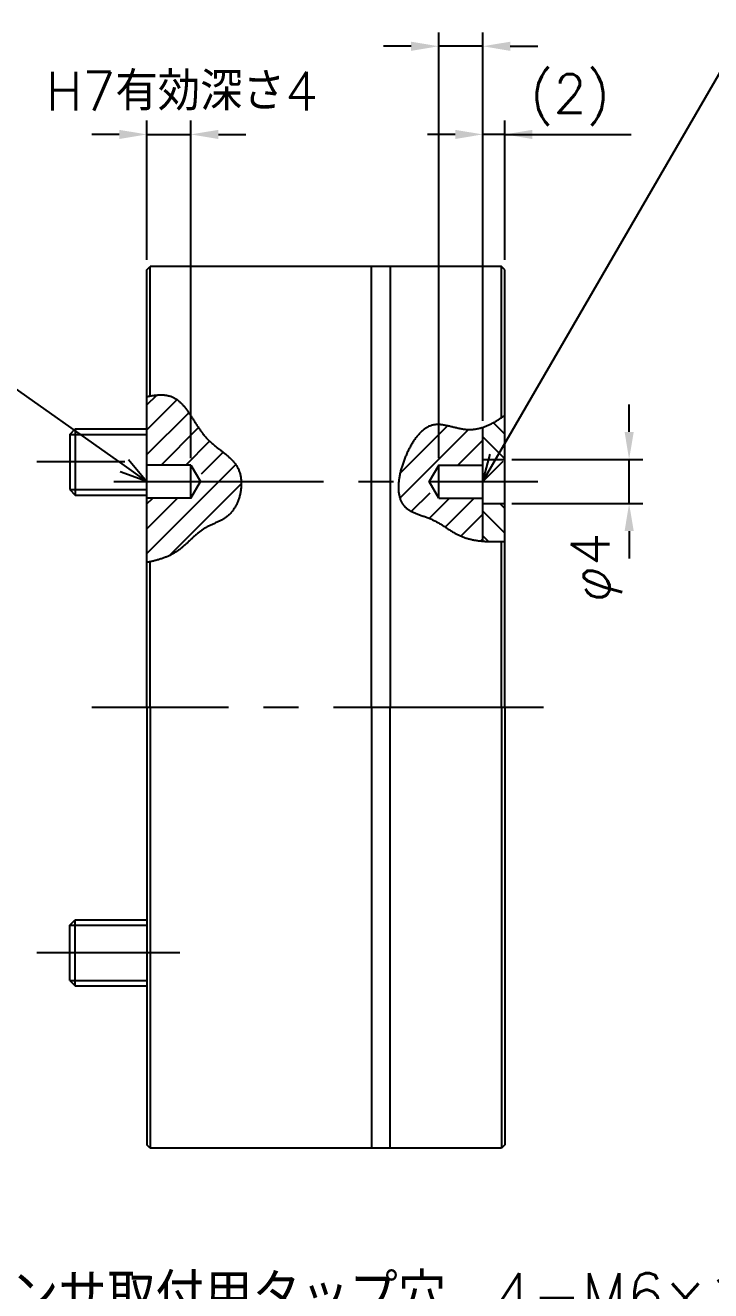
# Model space of a CAD drawing. Extents: x 0 to 418, y 0 to 295.
# Drawn here: x 145.6 to 207.9, y 122.8 to 237.7 of the extents above; entities that cross this region are included whole.
import ezdxf
from ezdxf import colors
from ezdxf.entities.mleader import LeaderData, LeaderLine
from ezdxf.math import Vec2, Vec3

# ---------------------------------------------------------------- set-up
doc = ezdxf.new("R2010")
doc.units = 0
doc.header["$MEASUREMENT"] = 0
doc.linetypes.add('CENTER2', pattern=[28.575, 19.05, -3.175, 3.175, -3.175])
doc.layers.get('0').update_dxf_attribs({"linetype": 'CONTINUOUS'})
doc.layers.get('DEFPOINTS').update_dxf_attribs({"linetype": 'CONTINUOUS'})
for name, color, linetype in [('テキスト', 4, 'CONTINUOUS'), ('ハッチング', 11, 'CONTINUOUS'), ('中心線', 1, 'CENTER2'), ('切断線', 5, 'CONTINUOUS'), ('外形線', 3, 'CONTINUOUS'), ('外形補助線', 11, 'CONTINUOUS'), ('寸法', 4, 'CONTINUOUS')]:
    doc.layers.add(name, color=color, linetype=linetype)
doc.styles.get("Standard").update_dxf_attribs({"font": 'txt.shx', "bigfont": 'extfont2.shx'})
doc.dimstyles.get("Standard").update_dxf_attribs({"dimtxt": 3.5, "dimasz": 2.5, "dimexe": 1.25, "dimexo": 0.625, "dimgap": 1, "dimtad": 1, "dimdec": 4, "dimdsep": 46, "dimtxsty": 'STANDARD', "dimcen": 0, "dimadec": 0, "dimazin": 0, "dimtfac": 0.6, "dimtdec": 4, "dimtmove": 2, "dimatfit": 3, "dimfxl": 1, "dimtolj": 1, "dimarcsym": 0})

# ---------------------------------------------------------------- blocks, each defined once
blk = doc.blocks.new('*D29')
at = {"layer": 'DEFPOINTS', "color": 0}
for p in [(189.16, 198.28), (200.45, 198.28), (189.16, 194.28)]:
    blk.add_point(p, dxfattribs=at)
at = {"layer": '寸法', "color": 0, "lineweight": -2}
for p, q in [((200.45, 200.78), (200.45, 203.28)), ((189.79, 198.28), (201.7, 198.28)), ((200.45, 194.28), (200.45, 198.28)), ((189.79, 194.28), (201.7, 194.28)), ((200.45, 191.78), (200.45, 189.28))]:
    blk.add_line(p, q, dxfattribs=at)
at = {"layer": '寸法', "color": 0}
for points in [[(200.04, 200.78), (200.87, 200.78), (200.45, 198.28)], [(200.04, 191.78), (200.87, 191.78), (200.45, 194.28)]]:
    blk.add_solid(points, dxfattribs=at)
at = {"layer": '寸法', "color": 0, "insert": (197.5, 188.48), "char_height": 3.5, "attachment_point": 5, "rotation": 90}
blk.add_mtext('\\A1;φ4', dxfattribs=at)
blk = doc.blocks.new('*D12')
at = {"layer": 'DEFPOINTS', "color": 0}
for p in [(160.66, 227.78), (156.66, 215.78), (160.66, 197.78)]:
    blk.add_point(p, dxfattribs=at)
at = {"layer": '寸法', "color": 0, "lineweight": -2}
for p, q in [((156.66, 216.4), (156.66, 229.03)), ((160.66, 198.4), (160.66, 229.03)), ((154.16, 227.78), (151.66, 227.78)), ((156.66, 227.78), (160.66, 227.78)), ((163.16, 227.78), (165.66, 227.78))]:
    blk.add_line(p, q, dxfattribs=at)
at = {"layer": '寸法', "color": 0}
for points in [[(154.16, 228.19), (154.16, 227.36), (156.66, 227.78)], [(163.16, 228.19), (163.16, 227.36), (160.66, 227.78)]]:
    blk.add_solid(points, dxfattribs=at)
at = {"layer": '寸法', "color": 0, "insert": (159.86, 231.69), "char_height": 3.5, "attachment_point": 5}
blk.add_mtext('\\A1;H7有効深さ4', dxfattribs=at)
blk = doc.blocks.new('*D14')
at = {"layer": 'DEFPOINTS', "color": 0}
for p in [(187.16, 227.78), (189.16, 215.78), (187.16, 201.17)]:
    blk.add_point(p, dxfattribs=at)
at = {"layer": '寸法', "color": 0, "lineweight": -2}
for p, q in [((187.16, 201.79), (187.16, 229.03)), ((189.16, 216.4), (189.16, 229.03)), ((184.66, 227.78), (182.16, 227.78)), ((189.16, 227.78), (187.16, 227.78)), ((191.66, 227.78), (194.16, 227.78))]:
    blk.add_line(p, q, dxfattribs=at)
at = {"layer": '寸法', "color": 0}
for points in [[(184.66, 228.19), (184.66, 227.36), (187.16, 227.78)], [(191.66, 228.19), (191.66, 227.36), (189.16, 227.78)]]:
    blk.add_solid(points, dxfattribs=at)
at = {"layer": '寸法', "color": 0, "insert": (195.08, 230.91), "char_height": 3.5, "attachment_point": 5}
blk.add_mtext('\\A1;(2)', dxfattribs=at)
blk = doc.blocks.new('*D13')
at = {"layer": 'DEFPOINTS', "color": 0}
for p in [(183.16, 235.78), (187.16, 201.17), (183.16, 197.78)]:
    blk.add_point(p, dxfattribs=at)
at = {"layer": '寸法', "color": 0, "lineweight": -2}
for p, q in [((183.16, 198.4), (183.16, 237.03)), ((187.16, 201.79), (187.16, 237.03)), ((180.66, 235.78), (178.16, 235.78)), ((187.16, 235.78), (183.16, 235.78)), ((189.66, 235.78), (192.16, 235.78))]:
    blk.add_line(p, q, dxfattribs=at)
at = {"layer": '寸法', "color": 0}
for points in [[(180.66, 236.19), (180.66, 235.36), (183.16, 235.78)], [(189.66, 236.19), (189.66, 235.36), (187.16, 235.78)]]:
    blk.add_solid(points, dxfattribs=at)
at = {"layer": '寸法', "color": 0, "insert": (185.16, 240.28), "char_height": 3.5, "attachment_point": 5}
blk.add_mtext('\\A1;H7有効深さ4', dxfattribs=at)
blk = doc.blocks.new('*X5')
at = {"color": 0}
for p, q in [((198.73, 219.04), (197.7, 220.07)), ((198.73, 216.79), (196.73, 218.79)), ((198.73, 212.3), (198.29, 212.74)), ((198.73, 210.06), (196.73, 212.06)), ((197.24, 209.3), (196.73, 209.81))]:
    blk.add_line(p, q, dxfattribs=at)
blk = doc.blocks.new('*X6')
at = {"color": 0}
for p, q in [((166.23, 221.69), (167.14, 222.59)), ((166.23, 219.44), (168.97, 222.18)), ((166.23, 217.2), (170.03, 220.99)), ((167.52, 216.24), (170.92, 219.64)), ((189.22, 215.49), (193.53, 219.8)), ((190.72, 214.74), (195.41, 219.43)), ((169.77, 216.24), (171.93, 218.41)), ((194.46, 216.24), (196.73, 218.51)), ((171.2, 215.43), (173.17, 217.4)), ((172.76, 214.74), (174.3, 216.29)), ((196.71, 216.24), (196.73, 216.26)), ((166.23, 208.22), (172.76, 214.74)), ((168.28, 208.02), (174.8, 214.54)), ((189.21, 213.23), (190.72, 214.74)), ((190.26, 212.04), (191.95, 213.73)), ((166.23, 210.46), (169.01, 213.24)), ((166.23, 212.71), (166.77, 213.24)), ((191.87, 211.4), (193.71, 213.24)), ((193.32, 210.61), (195.95, 213.24)), ((194.75, 209.79), (196.73, 211.77)), ((196.55, 209.35), (196.73, 209.53))]:
    blk.add_line(p, q, dxfattribs=at)
blk = doc.blocks.new('_OPEN30')
at = {"color": 0, "linetype": 'ByBlock'}
for p, q in [((-1, 0.268), (0, 0)), ((0, 0), (-1, -0.268)), ((0, 0), (-1, 0))]:
    blk.add_line(p, q, dxfattribs=at)

msp = doc.modelspace()

# ---------------------------------------------------------------- linework, layer by layer
at = {"layer": '中心線'}
for p, q in [((154.66347, 198.05018), (146.66347, 198.05018)), ((153.66347, 196.27632), (192.16347, 196.27632)), ((192.66347, 175.77632), (151.66347, 175.77632)), ((159.66347, 153.50245), (146.66347, 153.50245))]:
    msp.add_line(p, q, dxfattribs=at)
at = {"layer": '切断線'}
for points in [[(156.66342, 203.97755, 0), (156.74342, 203.99555, 0), (156.82342, 204.01255, 0), (156.90242, 204.02855, 0), (156.98042, 204.04355, 0), (157.05942, 204.05755, 0), (157.13742, 204.07055, 0), (157.21442, 204.08355, 0), (157.29142, 204.09455, 0), (157.36742, 204.10455, 0), (157.44342, 204.11355, 0), (157.51942, 204.12155, 0), (157.59342, 204.12855, 0), (157.66842, 204.13455, 0), (157.74142, 204.13855, 0), (157.81542, 204.14155, 0), (157.88742, 204.14355, 0), (157.95942, 204.14355, 0), (158.03042, 204.14255, 0), (158.10142, 204.14055, 0), (158.17142, 204.13655, 0), (158.24042, 204.13155, 0), (158.30942, 204.12455, 0), (158.37742, 204.11655, 0), (158.44442, 204.10655, 0), (158.51042, 204.09455, 0), (158.57642, 204.08155, 0), (158.64142, 204.06655, 0), (158.70542, 204.05055, 0), (158.76842, 204.03255, 0), (158.83142, 204.01255, 0), (158.89342, 203.99055, 0), (158.95342, 203.96655, 0), (159.01342, 203.94055, 0), (159.07342, 203.91355, 0), (159.13142, 203.88355, 0), (159.18842, 203.85255, 0), (159.24542, 203.81955, 0), (159.30042, 203.78455, 0), (159.35542, 203.74755, 0), (159.40942, 203.70955, 0), (159.46342, 203.66955, 0), (159.51542, 203.62755, 0), (159.56742, 203.58455, 0), (159.61942, 203.53955, 0), (159.67042, 203.49355, 0), (159.72042, 203.44555, 0), (159.76942, 203.39655, 0), (159.81842, 203.34655, 0), (159.86742, 203.29455, 0), (159.91542, 203.24155, 0), (159.96342, 203.18755, 0), (160.01042, 203.13255, 0), (160.05642, 203.07555, 0), (160.10342, 203.01855, 0), (160.14942, 202.95955, 0), (160.19542, 202.90055, 0), (160.24042, 202.83955, 0), (160.28542, 202.77855, 0), (160.33042, 202.71655, 0), (160.37542, 202.65355, 0), (160.41942, 202.58955, 0), (160.46342, 202.52555, 0), (160.50842, 202.46055, 0), (160.55242, 202.39455, 0), (160.59642, 202.32855, 0), (160.63942, 202.26155, 0), (160.68342, 202.19455, 0), (160.72742, 202.12655, 0), (160.77142, 202.05855, 0), (160.81542, 201.99055, 0), (160.85942, 201.92155, 0), (160.90342, 201.85255, 0), (160.94842, 201.78355, 0), (160.99242, 201.71455, 0), (161.03742, 201.64555, 0), (161.08142, 201.57555, 0), (161.12642, 201.50655, 0), (161.17242, 201.43755, 0), (161.21742, 201.36755, 0), (161.26342, 201.29855, 0), (161.31042, 201.22955, 0), (161.35642, 201.16055, 0), (161.40342, 201.09255, 0), (161.45142, 201.02455, 0), (161.49942, 200.95655, 0), (161.54742, 200.88855, 0), (161.59642, 200.82155, 0), (161.64642, 200.75555, 0), (161.69642, 200.68955, 0), (161.74642, 200.62355, 0), (161.79742, 200.55855, 0), (161.84942, 200.49455, 0), (161.90242, 200.43155, 0), (161.95542, 200.36855, 0), (162.00942, 200.30655, 0), (162.06442, 200.24555, 0), (162.11942, 200.18555, 0), (162.17542, 200.12655, 0), (162.23342, 200.06855, 0), (162.29042, 200.01055, 0), (162.34942, 199.95455, 0), (162.40842, 199.89855, 0), (162.46842, 199.84355, 0), (162.52842, 199.78955, 0), (162.58942, 199.73655, 0), (162.65042, 199.68355, 0), (162.71242, 199.63155, 0), (162.77442, 199.57955, 0), (162.83642, 199.52855, 0), (162.89842, 199.47855, 0), (162.96142, 199.42855, 0), (163.02442, 199.37855, 0), (163.08742, 199.32855, 0), (163.15042, 199.27955, 0), (163.21342, 199.23055, 0), (163.27542, 199.18255, 0), (163.33842, 199.13355, 0), (163.40142, 199.08555, 0), (163.46342, 199.03655, 0), (163.52542, 198.98855, 0), (163.58742, 198.94055, 0), (163.64842, 198.89155, 0), (163.70942, 198.84355, 0), (163.76942, 198.79455, 0), (163.82942, 198.74555, 0), (163.88842, 198.69655, 0), (163.94742, 198.64755, 0), (164.00542, 198.59755, 0), (164.06242, 198.54755, 0), (164.11942, 198.49755, 0), (164.17442, 198.44655, 0), (164.22942, 198.39555, 0), (164.28342, 198.34355, 0), (164.33542, 198.29155, 0), (164.38742, 198.23855, 0), (164.43842, 198.18455, 0), (164.48742, 198.12955, 0), (164.53642, 198.07455, 0), (164.58342, 198.01855, 0), (164.62842, 197.96155, 0), (164.67342, 197.90455, 0), (164.71642, 197.84555, 0), (164.75742, 197.78555, 0), (164.79742, 197.72555, 0), (164.83642, 197.66355, 0), (164.87342, 197.60055, 0), (164.90842, 197.53655, 0), (164.94142, 197.47155, 0), (164.97342, 197.40455, 0), (165.00342, 197.33755, 0), (165.03142, 197.26855, 0), (165.05742, 197.19755, 0), (165.08242, 197.12655, 0), (165.10442, 197.05355, 0), (165.12542, 196.98055, 0), (165.14442, 196.90555, 0), (165.16142, 196.82955, 0), (165.17642, 196.75355, 0), (165.19042, 196.67555, 0), (165.20242, 196.59755, 0), (165.21242, 196.51855, 0), (165.22042, 196.43955, 0), (165.22742, 196.35855, 0), (165.23242, 196.27855, 0), (165.23542, 196.19655, 0), (165.23642, 196.11555, 0), (165.23642, 196.03255, 0), (165.23442, 195.95055, 0), (165.23142, 195.86755, 0), (165.22642, 195.78555, 0), (165.21942, 195.70255, 0), (165.21042, 195.61855, 0), (165.20042, 195.53555, 0), (165.18842, 195.45255, 0), (165.17542, 195.36955, 0), (165.16042, 195.28655, 0), (165.14442, 195.20455, 0), (165.12642, 195.12155, 0), (165.10642, 195.03955, 0), (165.08542, 194.95855, 0), (165.06242, 194.87655, 0), (165.03842, 194.79655, 0), (165.01242, 194.71555, 0), (164.98542, 194.63655, 0), (164.95642, 194.55755, 0), (164.92642, 194.47955, 0), (164.89442, 194.40155, 0), (164.86142, 194.32555, 0), (164.82642, 194.24955, 0), (164.79042, 194.17555, 0), (164.75342, 194.10155, 0), (164.71442, 194.02955, 0), (164.67342, 193.95755, 0), (164.63242, 193.88755, 0), (164.58942, 193.81855, 0), (164.54442, 193.75155, 0), (164.49842, 193.68555, 0), (164.45142, 193.62055, 0), (164.40242, 193.55755, 0), (164.35242, 193.49555, 0), (164.30142, 193.43555, 0), (164.24842, 193.37655, 0), (164.19542, 193.32055, 0), (164.13942, 193.26555, 0), (164.08342, 193.21255, 0), (164.02542, 193.16155, 0), (163.96642, 193.11155, 0), (163.90642, 193.06455, 0), (163.84442, 193.01955, 0), (163.78242, 192.97555, 0), (163.71942, 192.93355, 0), (163.65442, 192.89255, 0), (163.58942, 192.85355, 0), (163.52342, 192.81555, 0), (163.45642, 192.77855, 0), (163.38842, 192.74355, 0), (163.32042, 192.70855, 0), (163.25142, 192.67455, 0), (163.18242, 192.64155, 0), (163.11342, 192.60855, 0), (163.04342, 192.57655, 0), (162.97342, 192.54455, 0), (162.90242, 192.51355, 0), (162.83242, 192.48255, 0), (162.76242, 192.45055, 0), (162.69142, 192.41955, 0), (162.62142, 192.38855, 0), (162.55142, 192.35655, 0), (162.48142, 192.32455, 0), (162.41142, 192.29255, 0), (162.34242, 192.25955, 0), (162.27342, 192.22555, 0), (162.20442, 192.19055, 0), (162.13742, 192.15555, 0), (162.06942, 192.11855, 0), (162.00342, 192.08155, 0), (161.93742, 192.04255, 0), (161.87242, 192.00255, 0), (161.80842, 191.96155, 0), (161.74442, 191.91855, 0), (161.68242, 191.87555, 0), (161.61942, 191.83155, 0), (161.55842, 191.78655, 0), (161.49642, 191.74055, 0), (161.43642, 191.69355, 0), (161.37642, 191.64555, 0), (161.31642, 191.59755, 0), (161.25742, 191.54855, 0), (161.19842, 191.49855, 0), (161.13942, 191.44855, 0), (161.08142, 191.39755, 0), (161.02342, 191.34655, 0), (160.96642, 191.29555, 0), (160.90842, 191.24355, 0), (160.85142, 191.19155, 0), (160.79442, 191.13955, 0), (160.73842, 191.08655, 0), (160.68142, 191.03355, 0), (160.62442, 190.98155, 0), (160.56842, 190.92855, 0), (160.51142, 190.87555, 0), (160.45542, 190.82355, 0), (160.39942, 190.77055, 0), (160.34242, 190.71855, 0), (160.28542, 190.66655, 0), (160.22942, 190.61455, 0), (160.17242, 190.56255, 0), (160.11542, 190.51155, 0), (160.05842, 190.46155, 0), (160.00042, 190.41155, 0), (159.94242, 190.36155, 0), (159.88442, 190.31255, 0), (159.82642, 190.26455, 0), (159.76742, 190.21655, 0), (159.70842, 190.16955, 0), (159.64842, 190.12355, 0), (159.58842, 190.07855, 0), (159.52842, 190.03455, 0), (159.46742, 189.99155, 0), (159.40542, 189.94855, 0), (159.34342, 189.90755, 0), (159.28042, 189.86755, 0), (159.21742, 189.82755, 0), (159.15442, 189.78955, 0), (159.08942, 189.75255, 0), (159.02542, 189.71555, 0), (158.96042, 189.68055, 0), (158.89442, 189.64555, 0), (158.82842, 189.61155, 0), (158.76142, 189.57855, 0), (158.69442, 189.54655, 0), (158.62742, 189.51555, 0), (158.55942, 189.48555, 0), (158.49142, 189.45555, 0), (158.42242, 189.42655, 0), (158.35342, 189.39855, 0), (158.28342, 189.37155, 0), (158.21342, 189.34555, 0), (158.14342, 189.31955, 0), (158.07242, 189.29455, 0), (158.00142, 189.27055, 0), (157.92942, 189.24655, 0), (157.85742, 189.22455, 0), (157.78542, 189.20155, 0), (157.71242, 189.18055, 0), (157.63942, 189.15955, 0), (157.56642, 189.13955, 0), (157.49242, 189.11955, 0), (157.41842, 189.10055, 0), (157.34442, 189.08255, 0), (157.27042, 189.06455, 0), (157.19542, 189.04655, 0), (157.12042, 189.03055, 0), (157.04442, 189.01355, 0), (156.96842, 188.99855, 0), (156.89342, 188.98255, 0), (156.81642, 188.96855, 0), (156.74042, 188.95355, 0), (156.66342, 188.94055, 0)], [(189.16342, 202.27055, 0), (189.09542, 202.22155, 0), (189.02842, 202.17255, 0), (188.96042, 202.12455, 0), (188.89242, 202.07755, 0), (188.82442, 202.03055, 0), (188.75642, 201.98455, 0), (188.68742, 201.93955, 0), (188.61942, 201.89455, 0), (188.55042, 201.85055, 0), (188.48242, 201.80755, 0), (188.41342, 201.76555, 0), (188.34442, 201.72355, 0), (188.27542, 201.68255, 0), (188.20542, 201.64255, 0), (188.13642, 201.60355, 0), (188.06642, 201.56555, 0), (187.99642, 201.52855, 0), (187.92642, 201.49155, 0), (187.85642, 201.45655, 0), (187.78642, 201.42255, 0), (187.71542, 201.38855, 0), (187.64442, 201.35655, 0), (187.57442, 201.32555, 0), (187.50242, 201.29555, 0), (187.43142, 201.26655, 0), (187.35942, 201.23855, 0), (187.28842, 201.21255, 0), (187.21642, 201.18655, 0), (187.14342, 201.16255, 0), (187.07142, 201.13955, 0), (186.99842, 201.11855, 0), (186.92542, 201.09855, 0), (186.85242, 201.07955, 0), (186.77942, 201.06155, 0), (186.70542, 201.04555, 0), (186.63142, 201.03055, 0), (186.55742, 201.01755, 0), (186.48242, 201.00555, 0), (186.40742, 200.99555, 0), (186.33242, 200.98655, 0), (186.25742, 200.97955, 0), (186.18142, 200.97355, 0), (186.10642, 200.96955, 0), (186.02942, 200.96755, 0), (185.95342, 200.96655, 0), (185.87642, 200.96755, 0), (185.79942, 200.97055, 0), (185.72142, 200.97455, 0), (185.64342, 200.98055, 0), (185.56542, 200.98855, 0), (185.48742, 200.99755, 0), (185.40842, 201.00855, 0), (185.32942, 201.02155, 0), (185.25042, 201.03455, 0), (185.17142, 201.04955, 0), (185.09242, 201.06555, 0), (185.01242, 201.08255, 0), (184.93242, 201.09955, 0), (184.85342, 201.11755, 0), (184.77342, 201.13655, 0), (184.69342, 201.15555, 0), (184.61342, 201.17555, 0), (184.53442, 201.19455, 0), (184.45442, 201.21455, 0), (184.37442, 201.23455, 0), (184.29542, 201.25355, 0), (184.21642, 201.27255, 0), (184.13742, 201.29155, 0), (184.05842, 201.30955, 0), (183.97942, 201.32755, 0), (183.90142, 201.34455, 0), (183.82342, 201.36055, 0), (183.74542, 201.37555, 0), (183.66842, 201.38955, 0), (183.59142, 201.40155, 0), (183.51442, 201.41255, 0), (183.43842, 201.42255, 0), (183.36242, 201.43055, 0), (183.28742, 201.43755, 0), (183.21342, 201.44155, 0), (183.13942, 201.44455, 0), (183.06542, 201.44555, 0), (182.99242, 201.44355, 0), (182.92042, 201.43955, 0), (182.84842, 201.43355, 0), (182.77742, 201.42455, 0), (182.70742, 201.41255, 0), (182.63842, 201.39855, 0), (182.56942, 201.38155, 0), (182.50142, 201.36155, 0), (182.43442, 201.33955, 0), (182.36742, 201.31455, 0), (182.30142, 201.28755, 0), (182.23642, 201.25755, 0), (182.17242, 201.22555, 0), (182.10842, 201.19155, 0), (182.04542, 201.15455, 0), (181.98342, 201.11555, 0), (181.92142, 201.07455, 0), (181.86142, 201.03155, 0), (181.80042, 200.98655, 0), (181.74142, 200.93955, 0), (181.68242, 200.89055, 0), (181.62442, 200.83855, 0), (181.56742, 200.78555, 0), (181.51042, 200.73155, 0), (181.45442, 200.67455, 0), (181.39942, 200.61555, 0), (181.34542, 200.55555, 0), (181.29142, 200.49455, 0), (181.23842, 200.43055, 0), (181.18542, 200.36655, 0), (181.13342, 200.29955, 0), (181.08242, 200.23255, 0), (181.03142, 200.16255, 0), (180.98242, 200.09255, 0), (180.93242, 200.02055, 0), (180.88442, 199.94755, 0), (180.83642, 199.87355, 0), (180.78942, 199.79855, 0), (180.74242, 199.72255, 0), (180.69742, 199.64455, 0), (180.65142, 199.56655, 0), (180.60742, 199.48655, 0), (180.56342, 199.40655, 0), (180.52042, 199.32555, 0), (180.47742, 199.24355, 0), (180.43542, 199.16155, 0), (180.39442, 199.07755, 0), (180.35342, 198.99355, 0), (180.31342, 198.90955, 0), (180.27442, 198.82455, 0), (180.23542, 198.73855, 0), (180.19742, 198.65255, 0), (180.16042, 198.56655, 0), (180.12342, 198.47955, 0), (180.08842, 198.39255, 0), (180.05342, 198.30455, 0), (180.01942, 198.21655, 0), (179.98642, 198.12855, 0), (179.95342, 198.03955, 0), (179.92242, 197.95155, 0), (179.89142, 197.86255, 0), (179.86242, 197.77355, 0), (179.83342, 197.68455, 0), (179.80642, 197.59555, 0), (179.77942, 197.50655, 0), (179.75442, 197.41755, 0), (179.72942, 197.32855, 0), (179.70642, 197.23955, 0), (179.68442, 197.15055, 0), (179.66242, 197.06155, 0), (179.64342, 196.97355, 0), (179.62442, 196.88555, 0), (179.60642, 196.79755, 0), (179.59042, 196.70955, 0), (179.57542, 196.62255, 0), (179.56142, 196.53555, 0), (179.54942, 196.44955, 0), (179.53742, 196.36355, 0), (179.52842, 196.27755, 0), (179.51942, 196.19255, 0), (179.51242, 196.10855, 0), (179.50742, 196.02455, 0), (179.50242, 195.94155, 0), (179.50042, 195.85855, 0), (179.49942, 195.77655, 0), (179.49942, 195.69555, 0), (179.50142, 195.61555, 0), (179.50442, 195.53555, 0), (179.50942, 195.45755, 0), (179.51642, 195.37955, 0), (179.52442, 195.30255, 0), (179.53442, 195.22655, 0), (179.54642, 195.15255, 0), (179.55942, 195.07855, 0), (179.57442, 195.00555, 0), (179.59142, 194.93355, 0), (179.60942, 194.86355, 0), (179.63042, 194.79355, 0), (179.65242, 194.72555, 0), (179.67642, 194.65855, 0), (179.70242, 194.59355, 0), (179.72942, 194.52955, 0), (179.75942, 194.46655, 0), (179.79142, 194.40455, 0), (179.82442, 194.34455, 0), (179.86042, 194.28555, 0), (179.89742, 194.22855, 0), (179.93742, 194.17355, 0), (179.97942, 194.11955, 0), (180.02342, 194.06655, 0), (180.06842, 194.01655, 0), (180.11642, 193.96655, 0), (180.16742, 193.91955, 0), (180.21942, 193.87355, 0), (180.27342, 193.82955, 0), (180.33042, 193.78755, 0), (180.38842, 193.74655, 0), (180.44842, 193.70755, 0), (180.51042, 193.66955, 0), (180.57342, 193.63255, 0), (180.63842, 193.59655, 0), (180.70542, 193.56155, 0), (180.77242, 193.52855, 0), (180.84142, 193.49555, 0), (180.91242, 193.46355, 0), (180.98342, 193.43255, 0), (181.05642, 193.40255, 0), (181.12942, 193.37255, 0), (181.20342, 193.34355, 0), (181.27842, 193.31455, 0), (181.35442, 193.28555, 0), (181.43042, 193.25755, 0), (181.50742, 193.22955, 0), (181.58542, 193.20255, 0), (181.66242, 193.17455, 0), (181.74042, 193.14655, 0), (181.81842, 193.11855, 0), (181.89642, 193.09055, 0), (181.97442, 193.06255, 0), (182.05242, 193.03355, 0), (182.13042, 193.00455, 0), (182.20742, 192.97455, 0), (182.28442, 192.94355, 0), (182.36142, 192.91255, 0), (182.43742, 192.88155, 0), (182.51342, 192.84855, 0), (182.58842, 192.81455, 0), (182.66242, 192.78055, 0), (182.73542, 192.74455, 0), (182.80742, 192.70855, 0), (182.87942, 192.67155, 0), (182.95042, 192.63355, 0), (183.02142, 192.59455, 0), (183.09142, 192.55555, 0), (183.16042, 192.51555, 0), (183.22942, 192.47455, 0), (183.29842, 192.43355, 0), (183.36642, 192.39255, 0), (183.43342, 192.35055, 0), (183.50042, 192.30855, 0), (183.56742, 192.26655, 0), (183.63342, 192.22355, 0), (183.70042, 192.18155, 0), (183.76642, 192.13855, 0), (183.83142, 192.09655, 0), (183.89742, 192.05355, 0), (183.96242, 192.01155, 0), (184.02842, 191.96855, 0), (184.09342, 191.92655, 0), (184.15842, 191.88455, 0), (184.22342, 191.84355, 0), (184.28942, 191.80255, 0), (184.35442, 191.76255, 0), (184.41942, 191.72255, 0), (184.48542, 191.68255, 0), (184.55142, 191.64355, 0), (184.61742, 191.60555, 0), (184.68342, 191.56855, 0), (184.74942, 191.53255, 0), (184.81642, 191.49655, 0), (184.88342, 191.46255, 0), (184.95142, 191.42855, 0), (185.01942, 191.39655, 0), (185.08742, 191.36455, 0), (185.15642, 191.33455, 0), (185.22542, 191.30555, 0), (185.29542, 191.27755, 0), (185.36542, 191.24955, 0), (185.43542, 191.22355, 0), (185.50642, 191.19855, 0), (185.57742, 191.17455, 0), (185.64942, 191.15155, 0), (185.72142, 191.12855, 0), (185.79342, 191.10755, 0), (185.86642, 191.08755, 0), (185.93942, 191.06755, 0), (186.01242, 191.04955, 0), (186.08642, 191.03155, 0), (186.16042, 191.01455, 0), (186.23442, 190.99855, 0), (186.30942, 190.98355, 0), (186.38442, 190.96955, 0), (186.46042, 190.95555, 0), (186.53542, 190.94255, 0), (186.61142, 190.93055, 0), (186.68842, 190.91955, 0), (186.76442, 190.90855, 0), (186.84142, 190.89855, 0), (186.91842, 190.88955, 0), (186.99642, 190.88055, 0), (187.07342, 190.87355, 0), (187.15142, 190.86555, 0), (187.22942, 190.85955, 0), (187.30842, 190.85355, 0), (187.38642, 190.84755, 0), (187.46542, 190.84355, 0), (187.54442, 190.83855, 0), (187.62442, 190.83555, 0), (187.70342, 190.83155, 0), (187.78342, 190.82955, 0), (187.86342, 190.82755, 0), (187.94342, 190.82555, 0), (188.02342, 190.82455, 0), (188.10442, 190.82355, 0), (188.18442, 190.82355, 0), (188.26542, 190.82355, 0), (188.34642, 190.82355, 0), (188.42742, 190.82455, 0), (188.50842, 190.82555, 0), (188.59042, 190.82755, 0), (188.67142, 190.82955, 0), (188.75342, 190.83155, 0), (188.83542, 190.83455, 0), (188.91742, 190.83655, 0), (188.99942, 190.84055, 0), (189.08142, 190.84355, 0), (189.16342, 190.84655, 0)]]:
    msp.add_polyline3d(points, dxfattribs=at)
at = {"layer": '外形線'}
for p, q in [((156.66347, 215.47632), (156.96347, 215.77632)), ((156.66347, 175.77632), (156.66347, 215.47632)), ((177.06347, 215.77632), (156.96347, 215.77632)), ((156.96347, 204.04029), (156.96347, 215.77632)), ((178.76347, 215.77632), (177.06347, 215.77632)), ((177.06347, 175.77632), (177.06347, 215.77632)), ((188.86347, 215.77632), (178.76347, 215.77632)), ((178.76347, 215.77632), (178.76347, 175.77632)), ((188.86347, 202.05755), (188.86347, 215.77632)), ((189.16347, 215.47632), (188.86347, 215.77632)), ((189.16347, 175.77632), (189.16347, 215.47632)), ((149.66347, 200.55018), (150.16347, 201.05018)), ((150.16347, 201.05018), (150.16347, 195.05018)), ((150.16347, 201.05018), (156.66347, 201.05018)), ((187.16347, 190.86484), (187.16347, 201.16913)), ((149.66347, 200.55018), (149.66347, 195.55018)), ((160.66347, 197.77632), (156.66347, 197.77632)), ((160.66347, 197.77632), (161.5295, 196.27632)), ((160.66347, 194.77632), (160.66347, 197.77632)), ((183.16347, 197.77632), (182.29745, 196.27632)), ((183.16347, 194.77632), (183.16347, 197.77632)), ((183.16347, 197.77632), (187.16347, 197.77632)), ((187.16347, 198.27632), (189.16347, 198.27632)), ((149.66347, 195.55018), (150.16347, 195.05018)), ((160.66347, 194.77632), (161.5295, 196.27632)), ((183.16347, 194.77632), (182.29745, 196.27632)), ((150.16347, 195.05018), (156.66347, 195.05018)), ((160.66347, 194.77632), (156.66347, 194.77632)), ((183.16347, 194.77632), (187.16347, 194.77632)), ((187.16347, 194.27632), (189.16347, 194.27632)), ((188.86347, 175.77632), (188.86347, 190.83524)), ((156.96347, 175.77632), (156.96347, 188.9975)), ((156.66347, 175.77632), (156.66347, 136.07632)), ((156.96347, 175.77632), (156.96347, 135.77632)), ((177.06347, 175.77632), (177.06347, 135.77632)), ((178.76347, 135.77632), (178.76347, 175.77632)), ((188.86347, 175.77632), (188.86347, 135.77632)), ((189.16347, 175.77632), (189.16347, 136.07632)), ((149.66347, 156.00245), (150.16347, 156.50245)), ((150.16347, 156.50245), (156.66347, 156.50245)), ((150.16347, 150.50245), (150.16347, 156.50245)), ((149.66347, 151.00245), (149.66347, 156.00245)), ((149.66347, 151.00245), (150.16347, 150.50245)), ((150.16347, 150.50245), (156.66347, 150.50245)), ((156.96347, 135.77632), (156.66347, 136.07632)), ((177.06347, 135.77632), (156.96347, 135.77632)), ((178.76347, 135.77632), (177.06347, 135.77632)), ((188.86347, 135.77632), (178.76347, 135.77632)), ((189.16347, 136.07632), (188.86347, 135.77632))]:
    msp.add_line(p, q, dxfattribs=at)
at = {"layer": '外形補助線', "color": 11}
for p, q in [((149.66347, 200.55018), (156.66347, 200.55018)), ((149.66347, 195.55018), (156.66347, 195.55018)), ((149.66347, 156.00245), (156.66347, 156.00245)), ((149.66347, 151.00245), (156.66347, 151.00245))]:
    msp.add_line(p, q, dxfattribs=at)
at = {"layer": '寸法'}
msp.add_line((189.16347, 227.77632), (200.6392, 227.77632), dxfattribs=at)

# ---------------------------------------------------------------- block references
at = {"layer": 'ハッチング', "color": 11, "linetype": 'Continuous'}
for name in ['*X6', '*X5']:
    msp.add_blockref(name, (-9.56758, -18.46545), dxfattribs=at)

# ---------------------------------------------------------------- dimensions: what is measured, and where the dimension line sits
at = {"layer": '寸法'}
dim = msp.add_linear_dim(base=(183.16347, 235.77632), p1=(187.16347, 201.16913), p2=(183.16347, 197.77632), text='H7有効深さ<>', dimstyle='STANDARD', dxfattribs=at)
dim.commit()
dim.dimension.update_dxf_attribs({"geometry": '*D13', "text_midpoint": (185.16347, 240.27632)})
for base, p1, p2, text, picture, middle in [((160.66347, 227.77632), (156.66347, 215.77632), (160.66347, 197.77632), 'H7有効深さ<>', '*D12', (159.86239, 231.68894)), ((187.16347, 227.77632), (189.16347, 215.77632), (187.16347, 201.16913), '(<>)', '*D14', (195.07965, 230.91132))]:
    dim = msp.add_linear_dim(base=base, p1=p1, p2=p2, text=text, dimstyle='STANDARD', dxfattribs=at)
    dim.commit()
    dim.dimension.update_dxf_attribs({"geometry": picture, "text_midpoint": middle, "dimtype": 160})
dim = msp.add_linear_dim(base=(200.4544, 198.27632), p1=(189.16347, 194.27632), p2=(189.16347, 198.27632), angle=90, text='φ<>', dimstyle='STANDARD', dxfattribs=at)
dim.commit()
dim.dimension.update_dxf_attribs({"geometry": '*D29', "text_midpoint": (197.49767, 188.48153), "dimtype": 160})

# ---------------------------------------------------------------- leaders
at = {"layer": 'テキスト'}
ml = msp.add_multileader_mtext('Standard', dxfattribs=at)
ml.set_content('位置合わせ用ピン穴 \\P2-φ3 H7(*3)  ', color=256, style='STANDARD')
ml.set_leader_properties()
ml.set_arrow_properties(name='OPEN30')
ml.build(insert=Vec2(0, 0))
ml.multileader.update_dxf_attribs({"text_left_attachment_type": 6, "text_right_attachment_type": 6, "dogleg_length": 0.36, "arrow_head_size": 2.5})
ctx = ml.context
ctx.base_point, ctx.arrow_head_size, ctx.landing_gap_size, ctx.plane_origin = Vec3(63.06911, 232.25728), 2.5, 0.09, Vec3(171.24921, 190.9977)
ctx.left_attachment, ctx.right_attachment = 6, 6
notes = []
notes.append((ctx, [(0, (1, 1, 0), (105.74244, 232.25728), (-1, 0), 0.36, [(0, [(156.66347, 196.27632)], 0, [])])]))
ctx.mtext.insert, ctx.mtext.flow_direction = Vec3(63.15911, 237.05728), 5
at = {"layer": '寸法'}
ml = msp.add_multileader_mtext('Standard', dxfattribs=at)
ml.set_content('位置合わせ用ピン穴\\P\u30002-Φ3 H7(*3)', color=256, style='STANDARD')
ml.set_leader_properties()
ml.set_arrow_properties(name='OPEN30')
ml.build(insert=Vec2(0, 0))
ml.multileader.update_dxf_attribs({"text_left_attachment_type": 6, "text_right_attachment_type": 6, "dogleg_length": 0.36, "arrow_head_size": 2.5})
ctx = ml.context
ctx.base_point, ctx.arrow_head_size, ctx.landing_gap_size, ctx.plane_origin = Vec3(210.3904, 235.6551), 2.5, 0.09, Vec3(187.16347, 196.27632)
ctx.left_attachment, ctx.right_attachment = 6, 6
notes.append((ctx, [(0, (1, 1, 0), (210.0304, 235.6551), (1, 0), 0.36, [(0, [(187.16347, 196.27632)], 0, [])])]))
ctx.mtext.insert, ctx.mtext.flow_direction = Vec3(210.4804, 240.4551), 5
ml = msp.add_multileader_mtext('Standard', dxfattribs=at)
ml.set_content('センサ取付用タップ穴\u30004-M6×1.0\\P(P.C.D.Φ63) (*1)', color=256, style='STANDARD')
ml.set_leader_properties()
ml.set_arrow_properties(name='OPEN30')
ml.build(insert=Vec2(0, 0))
ml.multileader.update_dxf_attribs({"text_left_attachment_type": 6, "text_right_attachment_type": 6, "dogleg_length": 0.36, "arrow_head_size": 2.5})
ctx = ml.context
ctx.base_point, ctx.arrow_head_size, ctx.landing_gap_size, ctx.plane_origin = Vec3(139.7518, 119.64262), 2.5, 0.09, Vec3(235.38961, 97.42711)
ctx.left_attachment, ctx.right_attachment = 6, 6
notes.append((ctx, [(0, (1, 1, 0), (219.8918, 119.64262), (-1, 0), 0.36, [(0, [(235.38961, 97.42711)], 0, [])])]))
ctx.mtext.insert, ctx.mtext.flow_direction = Vec3(139.8418, 124.44262), 5
for ctx, leaders in notes:
    for number, flags, end, landing, length, lines in leaders:
        leader = LeaderData()
        leader.index, (leader.has_last_leader_line, leader.has_dogleg_vector, leader.attachment_direction) = number, flags
        leader.last_leader_point, leader.dogleg_vector, leader.dogleg_length = Vec3(end), Vec3(landing), length
        for number, points, colour, breaks in lines:
            line = LeaderLine()
            line.index, line.vertices, line.color, line.breaks = number, Vec3.list(points), colors.encode_raw_color(colour), breaks
            leader.lines.append(line)
        ctx.leaders.append(leader)

doc.saveas('drawing.dxf')
